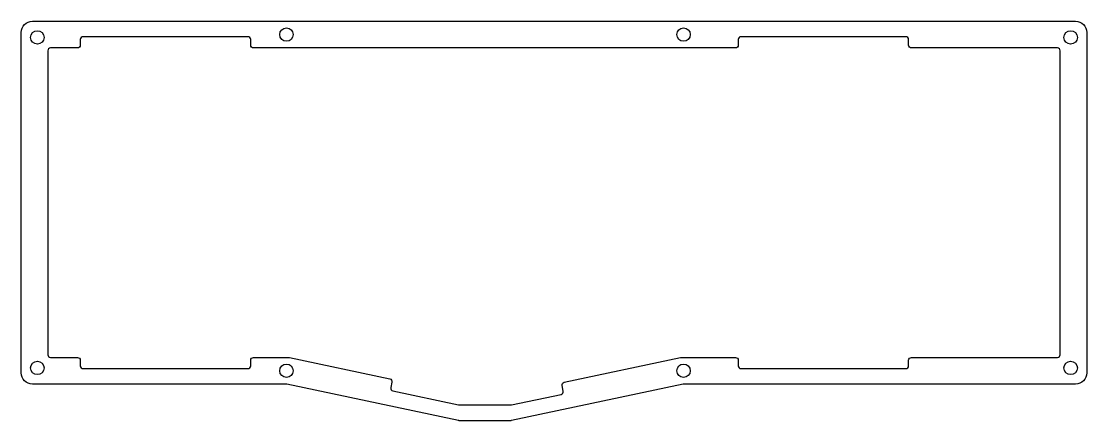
# Model space of a CAD drawing. Header units: millimetres. Extents: x 621 to 1003, y 160 to 303.
import ezdxf

# ---------------------------------------------------------------- set-up
doc = ezdxf.new("R2010")
doc.units = ezdxf.units.MM
doc.layers.get('0').update_dxf_attribs({"linetype": 'CONTINUOUS'})

msp = doc.modelspace()

# ---------------------------------------------------------------- linework, layer by layer
for points in [[(858.22, 172.94), (796.74, 159.87, -0.052408), (796.53, 159.85), (777.92, 159.85, -0.052408), (777.72, 159.87), (716.24, 172.94, 0.052408), (716.03, 172.96), (625.22, 172.96, -0.414214), (621.22, 176.96), (621.22, 298.69, -0.414214), (625.22, 302.69), (998.65, 302.69, -0.414214), (1002.65, 298.69), (1002.65, 176.96, -0.414214), (998.65, 172.96), (858.42, 172.96, 0.052408)], [(642.35, 296.19), (642.35, 294.19, -0.414214), (641.35, 293.19), (631.72, 293.19, 0.414214), (630.72, 292.19), (630.72, 183.46, 0.414214), (631.72, 182.46), (641.35, 182.46, -0.414214), (642.35, 181.46), (642.35, 179.46, 0.414214), (643.35, 178.46), (702.35, 178.46, 0.414214), (703.35, 179.46), (703.35, 181.46, -0.414214), (704.35, 182.46), (717.03, 182.46, -0.052408), (717.24, 182.44), (753.16, 174.81, -0.414214), (753.93, 173.62), (753.51, 171.66, 0.414214), (754.28, 170.48), (777.72, 165.5, 0.052408), (777.92, 165.47), (796.53, 165.47, 0.052408), (796.74, 165.5), (814.47, 169.27, 0.414214), (815.24, 170.45), (814.83, 172.41, -0.414214), (815.6, 173.59), (857.22, 182.44, -0.052408), (857.43, 182.46), (876.9, 182.46, -0.414214), (877.9, 181.46), (877.9, 179.46, 0.414214), (878.9, 178.46), (937.9, 178.46, 0.414214), (938.9, 179.46), (938.9, 181.46, -0.414214), (939.9, 182.46), (992.15, 182.46, 0.414214), (993.15, 183.46), (993.15, 292.19, 0.414214), (992.15, 293.19), (939.9, 293.19, -0.414214), (938.9, 294.19), (938.9, 296.19, 0.414214), (937.9, 297.19), (878.9, 297.19, 0.414214), (877.9, 296.19), (877.9, 294.19, -0.414214), (876.9, 293.19), (704.35, 293.19, -0.414214), (703.35, 294.19), (703.35, 296.19, 0.414214), (702.35, 297.19), (643.35, 297.19, 0.414214)]]:
    msp.add_lwpolyline(points, format="xyb", close=True)
for centre in [(626.97, 296.94), (716.14, 297.94), (858.32, 297.94), (996.9, 296.94), (626.97, 178.71), (716.14, 177.71), (858.32, 177.71), (996.9, 178.71)]:
    msp.add_circle(centre, 2.4)

doc.saveas('drawing.dxf')
